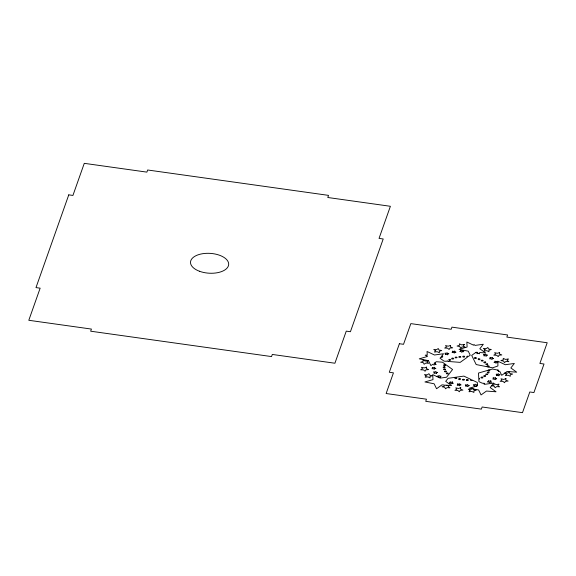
<?xml version="1.0" encoding="UTF-8"?>
<svg xmlns="http://www.w3.org/2000/svg" width="576" height="576" viewBox="0 0 576 576"><rect width="100%" height="100%" fill="white"/><g stroke="black" fill="none" stroke-linecap="round" stroke-linejoin="round"><path stroke-width="0.86" d="M426.47 367.135L426.298 368.626L428.674 369.576L425.894 369.835L425.081 371.232L423.526 369.9L420.646 369.814L422.474 368.734L421.502 367.279L424.188 367.942L426.47 367.135M450.497 345.398L450.331 346.889L452.707 347.839L449.921 348.091L449.107 349.495L447.552 348.163L444.679 348.07L446.501 346.997L445.536 345.542L448.214 346.205L450.497 345.398M460.735 387.67L460.57 389.16L462.946 390.118L460.159 390.37L459.346 391.774L457.79 390.434L454.918 390.348L456.739 389.268L455.774 387.814L458.453 388.483L460.735 387.67M499.615 352.498L499.442 353.988L501.818 354.946L499.039 355.198L498.226 356.602L496.67 355.262L493.79 355.176L495.619 354.096L494.647 352.642L497.333 353.311L499.615 352.498M505.937 378.626L505.771 380.117L508.147 381.074L505.361 381.326L504.554 382.723L502.999 381.391L500.119 381.305L501.948 380.225L500.976 378.77L503.662 379.44L505.937 378.626M467.338 356.22L466.654 356.738L467.41 357.185L460.166 362.369L447.984 361.44L448.344 361.21L447.206 360.878L446.35 361.31L444.053 361.138L440.028 358.236L440.95 357.048L442.238 357.422L441.842 356.681L442.822 356.177L441.677 356.105L443.513 353.736L434.477 355.003L427.054 351.49L427.248 355.018L425.167 355.205L427.306 356.062L427.327 356.501L419.249 358.834L428.458 360.662L430.891 365.609L432.77 364.262L434.074 365.083L434.729 364.45L436.162 364.464L435.154 363.888L435.499 363.175L434.009 363.377L436.306 361.735L442.454 362.203L452.563 369.504L446.566 377.23L440.15 378.122L438.444 377.316L440.532 377.453L440.136 376.718L441.115 376.214L439.675 376.121L438.977 375.437L438.487 376.114L437.069 376.193L438.206 376.711L438.098 377.158L432.727 374.616L433.001 379.627L424.922 381.953L434.131 383.789L436.565 388.735L441.979 384.854L444.362 385.042L444.42 386.05L442.001 386.748L444.758 387.302L445.486 388.786L447.113 387.619L449.986 387.842L448.229 386.568L449.136 385.402L451.555 385.589L445.702 381.355L448.063 378.317L463.882 376.106L471.254 379.591L470.39 379.771L470.786 380.405L472.039 380.462L472.104 379.994L477.317 382.457L477.497 385.826L476.654 386.071L476.316 385.438L477.295 384.934L475.862 384.84L475.164 384.156L474.667 384.84L473.256 384.919L474.394 385.43L474.221 386.165L476.496 386.114L469.418 388.159L478.627 389.988L481.061 394.934L486.475 391.061L496.051 391.788L490.198 387.562L493.682 383.062L484.646 384.329L483.955 383.998L484.639 383.378L482.184 383.162L478.937 381.629L478.8 379.066L479.678 379.051L479.614 378.396L478.764 378.374L478.483 373.046L487.915 370.332L488.246 370.93L489.499 370.987L489.881 370.382L488.93 370.037L492.451 369.022L498.427 370.21L497.326 370.274L498.463 370.786L498.29 371.527L499.694 371.218L501.71 375.329L507.132 371.455L516.708 372.182L510.854 367.956L514.339 363.456L505.303 364.723L497.88 361.21L497.902 365.976L492.588 367.826L476.186 364.558L471.694 355.406L476.1 352.253L477.482 352.361L476.021 352.505L477.158 353.016L476.986 353.75L478.174 353.39L479.484 353.765L479.081 353.023L480.002 352.548L485.676 352.98L479.822 348.754L483.307 344.254L475.027 345.413L473.969 344.506L473.573 345.19L466.848 342.014L467.122 347.026L459.043 349.351L468.252 351.18L470.218 355.183L468.439 356.458L467.338 356.22M487.822 365.789L487.138 366.307L487.93 366.847L489.096 366.667L489.031 366.012L487.822 365.789M444.701 366.804L445.198 367.423L444.262 367.819L443.182 367.438L443.448 366.811L444.701 366.804M460.325 356.472L460.822 357.091L459.886 357.48L458.806 357.106L459.072 356.479L460.325 356.472M460.044 378.662L460.541 379.289L459.605 379.678L458.525 379.296L458.791 378.67L460.044 378.662M485.316 361.944L485.82 362.563L484.884 362.959L483.804 362.578L484.07 361.951L485.316 361.944M485.143 375.66L485.647 376.279L484.711 376.675L483.631 376.294L483.898 375.667L485.143 375.66M444.895 369.54L443.606 369.626L443.657 368.978L444.859 368.856L445.558 369.432L444.895 369.54M456.48 357.746L455.191 357.833L455.242 357.185L456.444 357.062L457.142 357.638L456.48 357.746M463.81 379.958L462.528 380.045L462.571 379.397L463.781 379.274L464.479 379.843L463.81 379.958M482.558 360.878L481.27 360.965L481.32 360.31L482.522 360.187L483.221 360.763L482.558 360.878M487.087 374.602L485.806 374.688L485.849 374.04L487.058 373.918L487.757 374.494L487.087 374.602M68.767 194.854L35.986 287.597L40.147 288.18L28.8 320.285L91.418 329.069L90.662 331.2L271.548 356.58L272.304 354.449L334.915 363.233L346.262 331.128L350.424 331.718L383.206 238.975L379.044 238.392L390.391 206.287L327.78 197.503L328.536 195.372L147.643 169.992L146.894 172.123L84.276 163.339L72.929 195.437L68.767 194.854M399.391 343.728L389.304 372.262L393.437 372.845L386.129 393.53L426.478 399.19L425.729 401.321L481.385 409.133L482.134 407.002L522.49 412.661L529.798 391.975L533.923 392.551L544.01 364.018L539.885 363.442L547.2 342.749L506.851 337.09L507.6 334.958L451.944 327.146L451.188 329.278L410.839 323.618L403.524 344.304L399.391 343.728M449.309 359.914L449.172 360.281L450.425 360.331L450.799 359.726L449.784 359.302L448.776 359.64L449.309 359.914M446.774 373.464L446.638 373.824L447.89 373.874L448.265 373.27L447.25 372.845L446.242 373.183L446.774 373.464M475.027 358.128L474.89 358.495L476.143 358.546L476.518 357.941L475.502 357.516L474.494 357.854L475.027 358.128M434.556 368.64L434.239 369.36L433.39 368.719L431.957 368.719L432.792 368.15L432.23 367.43L433.598 367.726L434.678 367.279L434.686 368.028L435.924 368.474L434.556 368.64M454.651 352.368L454.334 353.088L453.485 352.44L452.052 352.447L452.887 351.878L452.318 351.158L453.694 351.454L454.774 351.007L454.781 351.756L456.019 352.195L454.651 352.368M459.734 385.07L459.418 385.783L458.568 385.142L457.135 385.142L457.97 384.574L457.409 383.861L458.777 384.149L459.857 383.71L459.864 384.458L461.102 384.898L459.734 385.07M492.25 358.74L491.933 359.453L491.083 358.812L489.643 358.812L490.486 358.243L489.917 357.53L491.292 357.818L492.372 357.372L492.379 358.128L493.618 358.567L492.25 358.74M495.389 378.95L495.072 379.663L494.222 379.022L492.79 379.022L493.632 378.454L493.063 377.741L494.431 378.029L495.518 377.582L495.526 378.338L496.757 378.778L495.389 378.95M463.169 350.395L462.823 351.101L463.838 351.684L462.398 351.67L461.743 352.303L461.203 351.583L459.785 351.396L460.886 350.971L460.67 350.215L461.887 350.676L463.169 350.395M452.599 382.01L452.246 382.723L453.262 383.299L451.829 383.285L451.174 383.926L450.634 383.206L449.215 383.018L450.317 382.586L450.094 381.838L451.318 382.291L452.599 382.01M497.369 361.332L497.023 362.045L498.038 362.621L496.598 362.606L495.943 363.24L495.403 362.52L493.985 362.34L495.086 361.908L494.87 361.159L496.087 361.613L497.369 361.332M490.838 380.873L490.486 381.586L491.501 382.162L490.068 382.147L489.406 382.788L488.873 382.061L487.454 381.881L488.556 381.449L488.333 380.7L489.557 381.154L490.838 380.873M445.241 364.802L445.529 365.45L444.456 365.746L443.506 365.27L443.988 364.694L445.241 364.802M464.4 356.263L464.688 356.911L463.615 357.199L462.665 356.731L463.147 356.155L464.4 356.263M456.516 377.726L456.804 378.374L455.731 378.662L454.781 378.194L455.263 377.611L456.516 377.726M487.512 363.91L487.8 364.558L486.727 364.846L485.777 364.378L486.266 363.794L487.512 363.91M482.638 377.172L482.926 377.82L481.853 378.108L480.902 377.64L481.392 377.057L482.638 377.172M435.499 350.726L434.448 352.073L437.162 351.698L439.387 352.75L439.308 351.245L441.727 350.546L438.97 349.999L438.235 348.516L436.615 349.675L433.742 349.459L435.499 350.726M427.939 360.691L426.888 362.038L428.645 363.305L425.772 363.089L424.145 364.255L423.418 362.765L420.653 362.218L423.079 361.519L423 360.014L425.225 361.066L427.939 360.691M426.19 375.89L425.146 377.237L427.853 376.862L430.085 377.914L429.998 376.409L432.425 375.71L429.66 375.163L428.933 373.68L427.306 374.839L424.433 374.623L426.19 375.89M445.752 353.815L445.226 354.492L446.58 354.305L447.696 354.83L447.653 354.074L448.862 353.729L447.487 353.455L447.12 352.714L446.306 353.297L444.866 353.182L445.752 353.815M434.491 372.564L433.973 373.234L435.326 373.046L436.442 373.572L436.399 372.823L437.609 372.47L436.226 372.197L435.866 371.455L435.053 372.038L433.613 371.923L434.491 372.564M452.21 358.567L451.944 358.906L453.182 359.071L453.766 358.524L452.894 358.013L451.771 358.25L452.21 358.567M464.335 344.506L463.291 345.852L465.048 347.126L462.168 346.903L460.548 348.07L459.814 346.586L457.056 346.032L459.475 345.334L459.396 343.836L461.621 344.887L464.335 344.506M445.032 371.441L444.773 371.779L446.004 371.952L446.594 371.398L445.716 370.886L444.593 371.124L445.032 371.441M485.086 349.704L484.042 351.058L486.749 350.676L488.974 351.727L488.894 350.222L491.321 349.524L488.556 348.977L487.829 347.494L486.202 348.653L483.329 348.437L485.086 349.704M478.526 359.251L478.267 359.59L479.498 359.755L480.089 359.201L479.218 358.697L478.087 358.934L478.526 359.251M484.38 355.219L483.854 355.889L485.215 355.702L486.324 356.227L486.288 355.478L487.498 355.126L486.115 354.852L485.755 354.11L484.942 354.694L483.502 354.586L484.38 355.219M466.92 380.081L466.661 380.419L467.892 380.592L468.475 380.038L467.604 379.526L466.481 379.764L466.92 380.081M466.171 385.546L465.646 386.215L466.999 386.028L468.115 386.554L468.072 385.805L469.289 385.452L467.906 385.178L467.539 384.437L466.726 385.02L465.293 384.905L466.171 385.546M470.03 390.42L468.979 391.766L471.694 391.392L473.918 392.443L473.839 390.938L476.258 390.24L473.501 389.693L472.766 388.21L471.146 389.369L468.274 389.153L470.03 390.42M487.62 372.55L487.361 372.881L488.592 373.054L489.182 372.499L488.304 371.995L487.181 372.233L487.62 372.55M508.169 359.035L507.125 360.389L508.882 361.656L506.009 361.433L504.382 362.599L503.654 361.116L500.89 360.569L503.316 359.863L503.237 358.366L505.462 359.417L508.169 359.035M497.002 374.825L496.476 375.494L497.837 375.307L498.946 375.833L498.91 375.084L500.119 374.731L498.737 374.458L498.37 373.716L497.563 374.299L496.123 374.191L497.002 374.825M506.426 374.234L505.382 375.588L508.09 375.206L510.322 376.258L510.235 374.76L512.662 374.062L509.897 373.507L509.17 372.024L507.542 373.19L504.67 372.967L506.426 374.234M498.866 384.199L497.822 385.553L499.579 386.82L496.699 386.597L495.079 387.763L494.345 386.28L491.587 385.726L494.006 385.027L493.927 383.53L496.152 384.581L498.866 384.199M488.736 370.094L488.052 370.289L488.736 370.094M448.387 385.344L446.566 385.603L445.572 385.128L448.387 385.344M199.454 271.246A19.116 9.929 3.6 0 0 228.672 264.521A19.116 9.929 3.6 0 0 200.664 254.088A19.116 9.929 3.6 0 0 199.454 271.246"/></g></svg>
